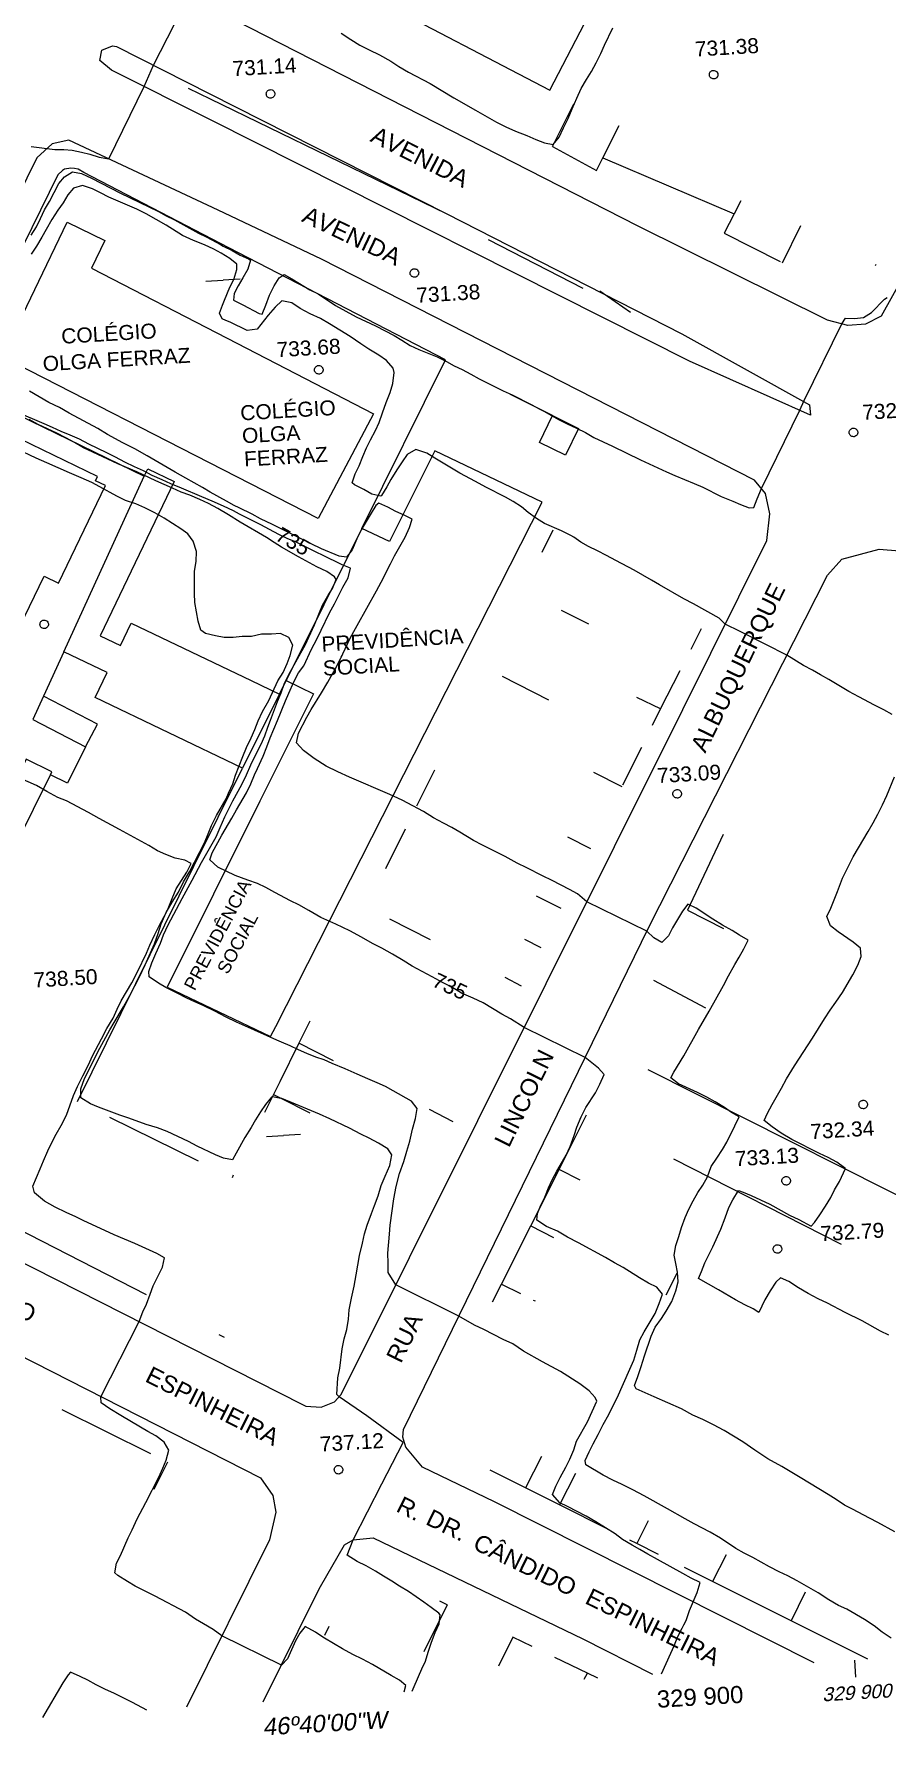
# Model space of a CAD drawing. Header units: metres. Extents: x 329311 to 330425, y 7396637 to 7397287.
# Drawn here: x 329847.8 to 329947.3, y 7396670.1 to 7396868.5 of the extents above; entities that cross this region are included whole.
import ezdxf
from ezdxf.enums import TextEntityAlignment as Align

# ---------------------------------------------------------------- set-up
doc = ezdxf.new("R2010")
doc.units = ezdxf.units.M
doc.layers.get('0').update_dxf_attribs({"lineweight": 18})
for name, color, linetype, lineweight in [('100_SIST_VIARIO_MEIO_FIO', 8, 'Continuous', 18), ('108_SEP_FIS_CANT_CENT_ILHA', 9, 'Continuous', 18), ('144_P_DUPLA_ASF_TOP', 7, 'Continuous', 18), ('160_P_SIMP_ASF_TOP', 7, 'Continuous', 18), ('206_MURO_E_MURO_ARRIMO', 9, 'Continuous', 18), ('216_EDIF_NOTAVEL', 9, 'Continuous', 18), ('218_EDIF_NOTAVEL_TOP', 7, 'Continuous', 18), ('600_CURVA_MESTRA', 9, 'Continuous', 18), ('602_CURVA_MESTRA_TOP', 9, 'Continuous', 18), ('604_CURVA_INTERM', 9, 'Continuous', 18), ('606_PTO_COTADO', 9, 'Continuous', 18), ('608_PTO_COTADO_INTERVIA', 9, 'Continuous', 18), ('624_SEGM_CURVA_MESTRA', 14, 'Continuous', 18), ('626_SEGM_CURVA_INTERM', 7, 'Continuous', 18), ('902_MALHA_TEXTO_COORD_UTM', 7, 'Continuous', 13), ('904_COORD_GEOGRAF', 7, 'Continuous', 13)]:
    doc.layers.add(name, color=color, linetype=linetype, lineweight=lineweight)
doc.layers.add('910_COORD_UTM_COR_ALEGRE', color=7, linetype='Continuous')
doc.styles.get("Standard").update_dxf_attribs({"font": 'arial.ttf'})
doc.styles.add('Style-Arial', font='arial.ttf', dxfattribs={"height": 2})

# ---------------------------------------------------------------- blocks, each defined once
blk = doc.blocks.new('SP09')
at = {"color": 0, "linetype": 'Continuous'}
blk.add_lwpolyline([(-0.03, -0.51), (-0.14, -0.49), (-0.24, -0.46), (-0.31, -0.42), (-0.35, -0.39), (-0.42, -0.31), (-0.47, -0.24), (-0.51, -0.15), (-0.52, -0.09), (-0.52, 0.03), (-0.51, 0.11), (-0.48, 0.2), (-0.44, 0.27), (-0.4, 0.33), (-0.32, 0.39), (-0.23, 0.44), (-0.15, 0.48), (-0.1, 0.48), (-0.03, 0.48), (0.08, 0.48), (0.19, 0.44), (0.27, 0.4), (0.35, 0.32), (0.41, 0.23), (0.46, 0.11), (0.48, 0.03), (0.48, -0.03), (0.47, -0.08), (0.44, -0.21), (0.38, -0.3), (0.31, -0.38), (0.23, -0.44), (0.1, -0.49), (0.02, -0.51)], close=True, dxfattribs=at)
blk = doc.blocks.new('SP10')
at = {"color": 0, "linetype": 'Continuous'}
blk.add_lwpolyline([(-0.03, -0.51), (-0.14, -0.49), (-0.24, -0.46), (-0.31, -0.42), (-0.35, -0.39), (-0.42, -0.31), (-0.47, -0.24), (-0.51, -0.15), (-0.52, -0.09), (-0.52, 0.03), (-0.51, 0.11), (-0.48, 0.2), (-0.44, 0.27), (-0.4, 0.33), (-0.32, 0.39), (-0.23, 0.44), (-0.15, 0.48), (-0.1, 0.48), (-0.03, 0.48), (0.08, 0.48), (0.19, 0.44), (0.27, 0.4), (0.35, 0.32), (0.41, 0.23), (0.46, 0.11), (0.48, 0.03), (0.48, -0.03), (0.47, -0.08), (0.44, -0.21), (0.38, -0.3), (0.31, -0.38), (0.23, -0.44), (0.1, -0.49), (0.02, -0.51)], close=True, dxfattribs=at)

msp = doc.modelspace()

# ---------------------------------------------------------------- linework, layer by layer
at = {"layer": '100_SIST_VIARIO_MEIO_FIO'}
for points in [[(329851.422, 7397100.456), (329899.431, 7397086.897), (329946.785, 7397074.185), (329967.207, 7397068.919), (329989.227, 7397059.373), (329998.343, 7397055.101), (330002.227, 7397052.299), (330005.18, 7397048.686), (330007.99, 7397043.331), (330009.285, 7397037.433), (330014.274, 7397000.297), (330014.356, 7396991.884), (330013.683, 7396982.451), (330011.357, 7396968.827), (330008.322, 7396957.968), (329983.788, 7396907.987), (329953.206, 7396847.45), (329946.625, 7396835.575), (329944.786, 7396834.641), (329942.716, 7396834.493), (329940.368, 7396835.112), (329918.194, 7396846.11), (329867.574, 7396871.964)], [(329869.273, 7396847.93), (329851.875, 7396856.124), (329849.942, 7396855.687), (329848.151, 7396854.061), (329812.047, 7396780.752), (329798.282, 7396752.385), (329798.931, 7396749.728), (329800.536, 7396748.495), (329879.119, 7396708.644)], [(329923.482, 7396789.715), (329933.268, 7396809.403), (329933.611, 7396812.532), (329933.128, 7396814.899), (329931.84, 7396816.457), (329881.332, 7396842.251), (329869.273, 7396847.93)], [(329938.778, 7396678.481), (329901.524, 7396697.274), (329893.113, 7396701.296), (329891.184, 7396703.663), (329890.819, 7396704.795), (329890.913, 7396705.719), (329919.491, 7396764.24), (329940.338, 7396805.361), (329942.037, 7396807.221), (329946.394, 7396808.385), (329948.754, 7396808.198), (329965.91, 7396799.565)], [(329879.119, 7396708.644), (329879.505, 7396708.448), (329881.302, 7396708.297), (329882.858, 7396708.92), (329883.626, 7396709.788), (329923.482, 7396789.715)], [(329786.907, 7396729.95), (329791.606, 7396738.867), (329793.282, 7396739.928), (329795.32, 7396739.987), (329833.582, 7396720.748), (329874.22, 7396700.054), (329875.677, 7396698.007), (329876.024, 7396696.068), (329875.29, 7396692.829), (329865.572, 7396673.307)], [(329880.694, 7396686.357), (329881.204, 7396687.388), (329884.016, 7396692.241), (329885.027, 7396692.822), (329887.343, 7396693.078), (329911.8, 7396681.286), (329919.949, 7396677.151)], [(329874.551, 7396673.942), (329880.694, 7396686.357)]]:
    msp.add_lwpolyline(points, dxfattribs=at)
at = {"layer": '108_SEP_FIS_CANT_CENT_ILHA'}
for points in [[(329868.533, 7396858.403), (329856.857, 7396864.284), (329855.49, 7396865.427), (329855.725, 7396866.603), (329856.968, 7396867.133), (329857.421, 7396867.025), (329868.313, 7396861.514)], [(329865.784, 7396862.18), (329868.354, 7396860.932)], [(329868.313, 7396861.514), (329895.874, 7396847.566)], [(329868.354, 7396860.932), (329895.874, 7396847.566)], [(329895.874, 7396847.566), (329923.379, 7396833.527), (329938.269, 7396825.232), (329938.375, 7396824.05), (329924.237, 7396830.347), (329868.533, 7396858.403)], [(329911.865, 7396838.817), (329900.821, 7396844.471)], [(329917.363, 7396836.012), (329913.789, 7396838.5)]]:
    msp.add_lwpolyline(points, dxfattribs=at)
at = {"layer": '206_MURO_E_MURO_ARRIMO'}
for p, q in [((329908.268, 7396855.357), (329913.41, 7396852.587)), ((329851.14, 7396852.573), (329850.595, 7396852.058)), ((329851.356, 7396852.712), (329851.14, 7396852.573)), ((329852.089, 7396852.847), (329851.356, 7396852.712)), ((329852.545, 7396852.793), (329852.089, 7396852.847)), ((329852.957, 7396852.721), (329852.545, 7396852.793)), ((329853.598, 7396852.345), (329852.957, 7396852.721)), ((329869.547, 7396844.057), (329853.598, 7396852.345)), ((329913.41, 7396852.587), (329914.153, 7396854.065)), ((329914.153, 7396854.065), (329929.455, 7396847.508)), ((329850.595, 7396852.058), (329838.574, 7396827.665)), ((329929.455, 7396847.508), (329928.299, 7396845.254)), ((329928.299, 7396845.254), (329934.842, 7396841.951)), ((329871.667, 7396842.955), (329869.547, 7396844.057)), ((329895.791, 7396830.486), (329871.667, 7396842.955)), ((329945.963, 7396841.484), (329946.044, 7396841.643)), ((329908.269, 7396823.996), (329903.382, 7396826.448)), ((329924.44, 7396796.742), (329925.667, 7396799.153)), ((329920.892, 7396789.769), (329923.172, 7396794.25)), ((329919.946, 7396787.861), (329920.892, 7396789.769)), ((329916.492, 7396780.894), (329918.687, 7396785.322)), ((329928.187, 7396775.099), (329924.031, 7396766.291)), ((329909.058, 7396736.049), (329912.258, 7396742.397)), ((329905.732, 7396729.451), (329909.058, 7396736.049)), ((329845.648, 7396729.276), (329860.878, 7396721.453)), ((329902.32, 7396722.68), (329905.732, 7396729.451)), ((329901.263, 7396720.584), (329902.32, 7396722.68)), ((329869.363, 7396716.799), (329869.969, 7396716.486)), ((329851.044, 7396708.059), (329861.377, 7396702.906)), ((329905.129, 7396698.887), (329900.997, 7396700.954)), ((329909.087, 7396696.908), (329905.129, 7396698.887)), ((329914.905, 7396693.998), (329909.087, 7396696.908)), ((329918.094, 7396692.403), (329917.294, 7396692.803)), ((329920.651, 7396691.125), (329918.094, 7396692.403)), ((329926.948, 7396687.976), (329923.671, 7396689.615)), ((329936.111, 7396683.394), (329926.948, 7396687.976)), ((329895.99, 7396685.267), (329895.151, 7396685.683)), ((329882.173, 7396682.709), (329881.685, 7396681.687)), ((329945.047, 7396678.924), (329936.111, 7396683.394)), ((329905.906, 7396680.385), (329903.636, 7396681.478)), ((329912.342, 7396677.288), (329908.555, 7396679.11)), ((329913.565, 7396676.7), (329912.342, 7396677.288))]:
    msp.add_line(p, q, dxfattribs=at)
for points in [[(329908.268, 7396855.357), (329910.775, 7396860.344)], [(329914.153, 7396854.065), (329916.041, 7396857.821)], [(329930.241, 7396849.041), (329929.455, 7396847.508)], [(329935.101, 7396841.811), (329937.252, 7396846.151)], [(329886.024, 7396810.83), (329895.791, 7396830.486)], [(329838.574, 7396827.665), (329860.662, 7396816.917)], [(329907.075, 7396808.059), (329908.359, 7396810.675)], [(329909.289, 7396801.305), (329912.467, 7396799.69)], [(329851.292, 7396796.433), (329848.928, 7396791.266)], [(329876.421, 7396791.505), (329877.203, 7396793.078)], [(329902.395, 7396793.603), (329907.824, 7396790.843)], [(329920.892, 7396789.769), (329918.118, 7396791.102)], [(329853.806, 7396785.34), (329851.713, 7396781.105), (329849.717, 7396782.089)], [(329852.895, 7396743.963), (329866.443, 7396771.424), (329872.126, 7396782.861)], [(329892.45, 7396778.447), (329894.552, 7396782.676)], [(329916.39, 7396780.691), (329913.114, 7396782.356)], [(329891.109, 7396775.746), (329888.813, 7396771.127)], [(329912.735, 7396773.434), (329910.072, 7396774.788)], [(329906.385, 7396767.982), (329909.254, 7396766.524)], [(329894.037, 7396762.847), (329889.319, 7396765.245)], [(329924.031, 7396766.291), (329928.21, 7396764.163)], [(329905.015, 7396762.893), (329906.934, 7396761.917)], [(329904.679, 7396757.439), (329902.744, 7396758.423)], [(329920.042, 7396758.117), (329926.113, 7396754.89)], [(329879.972, 7396753.336), (329878.695, 7396750.765)], [(329878.695, 7396750.765), (329876.459, 7396746.266)], [(329882.75, 7396748.704), (329878.695, 7396750.765)], [(329958.516, 7396727.98), (329919.446, 7396747.667)], [(329876.459, 7396746.266), (329875.732, 7396744.802)], [(329875.732, 7396744.802), (329874.675, 7396742.674)], [(329875.732, 7396744.802), (329876.594, 7396744.363)], [(329876.594, 7396744.363), (329879.99, 7396742.637)], [(329866.998, 7396737.005), (329856.649, 7396742.111)], [(329896.706, 7396741.611), (329893.928, 7396743.023)], [(329941.966, 7396727.299), (329922.426, 7396737.229)], [(329871.051, 7396735.383), (329870.901, 7396735.08)], [(329911.495, 7396734.811), (329909.058, 7396736.049)], [(329905.732, 7396729.451), (329908.412, 7396728.089)], [(329921.543, 7396721.415), (329922.836, 7396723.959)], [(329902.32, 7396722.68), (329904.53, 7396721.557)], [(329906.278, 7396720.668), (329906.079, 7396720.769)], [(329861.818, 7396698.756), (329863.395, 7396701.919)], [(329906.998, 7396702.563), (329905.129, 7396698.887)], [(329910.943, 7396700.559), (329909.087, 7396696.908)], [(329919.433, 7396695.038), (329918.094, 7396692.403)], [(329928.532, 7396691.093), (329926.948, 7396687.976)], [(329937.74, 7396686.724), (329936.111, 7396683.394)], [(329895.99, 7396685.267), (329893.267, 7396679.759)], [(329903.636, 7396681.478), (329901.973, 7396678.115)], [(329911.976, 7396676.587), (329912.342, 7396677.288)]]:
    msp.add_lwpolyline(points, dxfattribs=at)
at = {"layer": '216_EDIF_NOTAVEL'}
for points in [[(329904.792, 7396908.708), (329886.927, 7396872.949), (329907.953, 7396861.948), (329912.014, 7396869.709), (329912.163, 7396869.631), (329914.252, 7396873.623), (329915.22, 7396873.116), (329921.66, 7396885.426), (329920.203, 7396886.188), (329922.272, 7396890.144), (329922.079, 7396890.245), (329926.028, 7396897.991), (329917.204, 7396902.444)], [(329830.054, 7396797.7), (329834.643, 7396795.312), (329834.739, 7396795.51), (329836.163, 7396794.821), (329837.596, 7396797.781), (329843.917, 7396794.721), (329849.008, 7396805.237), (329850.649, 7396804.442), (329856.154, 7396815.814), (329854.961, 7396816.392), (329855.195, 7396816.875), (329842.348, 7396823.095)], [(329908.269, 7396823.996), (329911.292, 7396822.48), (329909.804, 7396819.375), (329906.755, 7396820.836)], [(329848.928, 7396791.266), (329847.677, 7396788.529), (329853.806, 7396785.34), (329855.193, 7396788.006)], [(329845.757, 7396774.062), (329849.717, 7396782.089), (329849.881, 7396782.421), (329846.891, 7396783.897), (329842.801, 7396775.607)]]:
    msp.add_lwpolyline(points, close=True, dxfattribs=at)
for points in [[(329871.471, 7396816.834), (329844.132, 7396830.826), (329851.656, 7396846.533)], [(329851.656, 7396846.533), (329856.047, 7396844.429), (329854.497, 7396841.193), (329870.327, 7396833.013)], [(329870.327, 7396833.013), (329887.397, 7396824.191), (329880.951, 7396811.982), (329871.471, 7396816.834)], [(329876.002, 7396752.737), (329907.065, 7396813.871), (329894.545, 7396819.869), (329889.259, 7396809.281), (329886.024, 7396810.83)], [(329873.655, 7396785.938), (329872.126, 7396782.861), (329854.937, 7396791.095), (329856.337, 7396794.016), (329851.292, 7396796.433), (329860.662, 7396816.917), (329861.078, 7396817.787), (329864.169, 7396816.306), (329855.533, 7396798.278), (329857.894, 7396797.147), (329859.153, 7396799.777), (329873.151, 7396793.072)], [(329886.024, 7396810.83), (329877.203, 7396793.078), (329880.405, 7396791.544), (329874.145, 7396779.005)], [(329873.151, 7396793.072), (329876.421, 7396791.505)], [(329876.421, 7396791.505), (329873.655, 7396785.938)], [(329874.145, 7396779.005), (329863.321, 7396757.321), (329875.392, 7396751.538), (329876.002, 7396752.737)]]:
    msp.add_lwpolyline(points, dxfattribs=at)
at = {"layer": '600_CURVA_MESTRA', "elevation": 735}
for points in [[(329871.778, 7396812.495), (329871.079, 7396812.86), (329869.915, 7396813.431), (329868.586, 7396814.02), (329867.383, 7396814.507), (329865.004, 7396815.531), (329863.782, 7396816.031), (329862.76, 7396816.474), (329861.584, 7396817.01), (329860.586, 7396817.537), (329859.52, 7396818.007), (329858.413, 7396818.551), (329857.304, 7396819.138), (329856.281, 7396819.631), (329854.216, 7396820.659), (329853.093, 7396821.225), (329852.031, 7396821.709), (329850.986, 7396822.133), (329849.962, 7396822.58), (329848.981, 7396823.039), (329845.813, 7396824.399)], [(329873.875, 7396782.827), (329874.522, 7396784.252), (329874.977, 7396785.338), (329875.339, 7396786.383), (329876.223, 7396788.403), (329877.122, 7396790.697), (329877.508, 7396791.621), (329878.092, 7396792.912), (329878.658, 7396793.978), (329879.273, 7396794.811), (329880.188, 7396796.73), (329880.787, 7396797.903), (329881.281, 7396798.973), (329882.271, 7396800.995), (329882.843, 7396802.04), (329883.833, 7396803.981), (329884.448, 7396805.077), (329884.714, 7396806.17), (329883.742, 7396806.572), (329881.438, 7396807.685), (329880.788, 7396808.019)], [(329947.764, 7396681.378), (329946.722, 7396682.086), (329945.807, 7396682.806), (329944.66, 7396683.531), (329942.587, 7396684.732), (329941.648, 7396685.176), (329940.503, 7396685.834), (329939.254, 7396686.644), (329936.8, 7396688.063), (329935.716, 7396688.643), (329934.695, 7396689.111), (329933.592, 7396689.696), (329931.625, 7396690.78), (329930.613, 7396691.298), (329929.654, 7396691.811), (329927.852, 7396693.049), (329926.673, 7396693.713), (329924.809, 7396694.699), (329923.752, 7396695.274), (329921.704, 7396696.439), (329918.965, 7396697.954), (329917.645, 7396698.67), (329916.412, 7396699.281), (329915.296, 7396699.801), (329914.194, 7396700.377), (329912.183, 7396701.586), (329912.088, 7396702.104), (329912.542, 7396703.091), (329913.02, 7396704.035), (329913.616, 7396705.13), (329914.177, 7396706.284), (329914.84, 7396707.454), (329915.339, 7396708.504), (329915.809, 7396709.392), (329917.299, 7396712.739), (329917.76, 7396713.809), (329918.098, 7396714.977), (329918.477, 7396716.187), (329918.976, 7396717.091), (329919.685, 7396718.257), (329920.246, 7396719.257), (329920.737, 7396720.4), (329921.114, 7396721.488), (329920.449, 7396722.326), (329919.492, 7396722.794), (329918.424, 7396723.407), (329916.514, 7396724.617), (329915.512, 7396725.161), (329914.44, 7396725.775), (329911.293, 7396727.495), (329910.012, 7396728.148), (329908.863, 7396728.86), (329907.593, 7396729.401), (329906.434, 7396730.145), (329906.539, 7396730.905), (329906.899, 7396731.876), (329907.377, 7396732.803), (329907.802, 7396733.893), (329908.223, 7396734.825), (329908.776, 7396735.843), (329909.853, 7396737.696), (329910.348, 7396738.721), (329910.82, 7396739.994), (329911.134, 7396740.992), (329911.629, 7396742.191), (329912.182, 7396743.29), (329913.276, 7396745.001), (329913.81, 7396746.003), (329914.318, 7396747.135), (329913.661, 7396747.853), (329912.1, 7396749.106), (329904.983, 7396752.618), (329903.382, 7396753.62), (329902.366, 7396754.177), (329901.289, 7396754.805), (329900.208, 7396755.482), (329899.018, 7396756.009)]]:
    msp.add_lwpolyline(points, dxfattribs=at)
at = {"layer": '600_CURVA_MESTRA', "elevation": 735, "flags": 128}
for points in [[(329875.283, 7396810.69), (329874.271, 7396811.224), (329871.778, 7396812.495)], [(329874.858, 7396768.924), (329873.889, 7396769.393), (329872.754, 7396769.791), (329871.265, 7396770.353), (329869.23, 7396771.308), (329868.307, 7396772.17), (329868.586, 7396772.977), (329869.719, 7396775.022), (329870.881, 7396777.026), (329871.418, 7396777.984), (329872.603, 7396779.968), (329873.092, 7396781.019), (329873.525, 7396782.073), (329873.875, 7396782.827)], [(329893.644, 7396758.843), (329891.9, 7396759.759), (329890.861, 7396760.417), (329889.605, 7396761.175), (329888.366, 7396761.86), (329887.272, 7396762.42), (329885.987, 7396763.139), (329884.623, 7396763.867), (329883.002, 7396764.647), (329881.274, 7396765.437), (329879.862, 7396766.259), (329878.682, 7396766.916), (329877.739, 7396767.376), (329875.893, 7396768.355), (329874.858, 7396768.924)]]:
    msp.add_lwpolyline(points, dxfattribs=at)
at = {"layer": '604_CURVA_INTERM', "flags": 128}
for points, elevation in [([(329847.482, 7396855.359), (329850.241, 7396855.036), (329851.266, 7396855.029), (329852.27, 7396854.949), (329853.363, 7396854.73), (329854.334, 7396854.473), (329855.408, 7396854.141), (329856.533, 7396853.93), (329860.647, 7396862.375), (329861.729, 7396864.846), (329865.806, 7396872.866)], 731), ([(329883.637, 7396868.594), (329884.757, 7396867.846), (329885.8, 7396867.209), (329886.88, 7396866.636), (329888.106, 7396866.056), (329889.438, 7396865.335), (329890.369, 7396864.702), (329891.468, 7396864.038), (329894.012, 7396862.728), (329896.772, 7396861.052), (329899.298, 7396859.631), (329901.749, 7396858.223), (329902.837, 7396857.67), (329903.966, 7396857.164), (329905.302, 7396856.65), (329906.319, 7396856.184), (329907.35, 7396855.791), (329908.352, 7396855.611), (329909.051, 7396856.451), (329909.542, 7396857.547), (329910.088, 7396858.657), (329910.58, 7396859.767), (329911.102, 7396861.031), (329911.637, 7396862.13), (329912.225, 7396863.204), (329912.819, 7396864.118), (329913.383, 7396865.128), (329913.911, 7396866.221), (329914.332, 7396867.204), (329915.313, 7396869.233)], 731), ([(329847.486, 7396845.03), (329848.096, 7396846.005), (329848.568, 7396846.978), (329849.029, 7396847.981), (329849.606, 7396848.976), (329850.717, 7396851.041), (329851.353, 7396851.824), (329852.312, 7396852.413), (329853.328, 7396852.208), (329854.505, 7396851.69), (329855.62, 7396851.095), (329857.882, 7396849.94), (329861.179, 7396848.341), (329862.314, 7396847.788), (329863.228, 7396847.294), (329864.178, 7396846.807), (329867.005, 7396845.267), (329867.946, 7396844.809), (329869.555, 7396843.932)], 732), ([(329869.627, 7396842.915), (329868.763, 7396843.41), (329867.706, 7396843.891), (329866.404, 7396844.402), (329865.132, 7396844.997), (329863.206, 7396846.193), (329860.876, 7396847.502), (329859.795, 7396848.055), (329858.713, 7396848.541), (329856.531, 7396849.477), (329855.569, 7396849.954), (329854.629, 7396850.456), (329853.46, 7396850.835), (329852.404, 7396850.518), (329851.741, 7396849.738), (329851.202, 7396848.794), (329850.592, 7396847.959), (329849.888, 7396846.875), (329849.214, 7396845.71), (329848.73, 7396844.781), (329848.112, 7396843.756), (329847.456, 7396842.827)], 733), ([(329870.013, 7396837.453), (329870.659, 7396838.96), (329871.095, 7396839.879), (329871.458, 7396841.027), (329871.462, 7396841.652), (329870.658, 7396842.31), (329869.627, 7396842.915)], 733), ([(329870.181, 7396835.076), (329869.74, 7396835.256), (329869.428, 7396835.919), (329869.775, 7396836.861), (329870.013, 7396837.453)], 733), ([(329930.148, 7396798.798), (329928.426, 7396799.662), (329927.7, 7396800.351), (329924.716, 7396802.009), (329923.59, 7396802.604), (329920.768, 7396804.259), (329919.804, 7396804.795), (329917.79, 7396805.956), (329915.655, 7396807.069), (329914.588, 7396807.655), (329913.532, 7396808.21), (329912.493, 7396808.71), (329911.583, 7396809.237), (329910.757, 7396809.808), (329910.406, 7396810.003), (329909.331, 7396810.53), (329907.34, 7396811.388), (329906.428, 7396811.978), (329905.437, 7396812.68), (329904.643, 7396813.35), (329903.703, 7396813.949), (329902.779, 7396814.482), (329900.519, 7396815.636), (329899.292, 7396816.309), (329897.473, 7396817.25), (329894.553, 7396819.034), (329893.618, 7396819.585), (329892.355, 7396820.026), (329891.333, 7396819.451), (329890.753, 7396818.61), (329890.114, 7396817.642), (329889.44, 7396816.545), (329888.962, 7396815.655), (329888.346, 7396814.668), (329888.239, 7396814.567), (329887.206, 7396814.825), (329886.26, 7396815.377), (329885.172, 7396815.909), (329884.918, 7396816.158), (329885.271, 7396817.182), (329885.711, 7396818.115), (329886.156, 7396819.227), (329886.598, 7396820.238), (329887.034, 7396821.159), (329887.622, 7396822.26), (329888.067, 7396823.186), (329888.436, 7396824.324), (329888.875, 7396825.518), (329889.333, 7396826.696), (329889.661, 7396827.731), (329889.818, 7396829.021), (329889.688, 7396829.503), (329888.908, 7396830.418), (329888.03, 7396831.046), (329886.868, 7396831.753), (329885.93, 7396832.36), (329884.662, 7396833.215), (329882.255, 7396834.685), (329881.225, 7396835.302), (329880.026, 7396835.873), (329878.865, 7396836.497), (329877.886, 7396837.131), (329876.706, 7396837.372), (329875.933, 7396836.652), (329875.119, 7396835.704), (329873.825, 7396834.059), (329872.67, 7396833.913), (329870.683, 7396834.872), (329870.181, 7396835.076)], 733), ([(329871.726, 7396813.229), (329871.158, 7396813.502), (329870.266, 7396814.009), (329868.333, 7396815.059), (329867.476, 7396815.585), (329865.517, 7396816.666), (329864.281, 7396817.369), (329861.005, 7396819.3), (329859.562, 7396820.103), (329858.181, 7396820.797), (329856.379, 7396821.798), (329855.241, 7396822.491), (329851.911, 7396824.28), (329850.766, 7396824.932), (329849.538, 7396825.531), (329847.29, 7396826.845)], 734), ([(329871.844, 7396811.561), (329870.482, 7396812.405), (329869.242, 7396813.14), (329868.153, 7396813.718), (329867.162, 7396814.192), (329865.971, 7396814.701), (329864.98, 7396815.071), (329863.975, 7396815.507), (329862.019, 7396816.391), (329859.81, 7396817.424), (329857.581, 7396818.344), (329854.673, 7396819.714), (329853.585, 7396820.242), (329852.541, 7396820.86), (329851.53, 7396821.39), (329850.451, 7396821.921), (329848.301, 7396822.938), (329847.228, 7396823.54)], 736), ([(329872.787, 7396798.223), (329872.1, 7396798.207), (329871.051, 7396798.089), (329869.987, 7396798.087), (329868.959, 7396798.298), (329867.792, 7396798.568), (329867.247, 7396798.961), (329866.958, 7396799.994), (329866.744, 7396801.09), (329866.56, 7396802.172), (329866.514, 7396803.246), (329866.505, 7396805.839), (329866.715, 7396806.975), (329866.758, 7396808.142), (329866.36, 7396809.33), (329865.747, 7396810.179), (329864.929, 7396810.787), (329863.003, 7396812.002), (329861.913, 7396812.644), (329860.744, 7396813.219), (329859.689, 7396813.682), (329858.486, 7396814.099), (329857.451, 7396814.579), (329855.497, 7396815.692), (329854.536, 7396816.196), (329853.312, 7396816.735), (329851.931, 7396817.297), (329849.302, 7396818.463), (329848.074, 7396819.008), (329845.782, 7396820.124)], 737), ([(329875.625, 7396811.273), (329874.234, 7396811.949), (329873.263, 7396812.493), (329871.726, 7396813.229)], 734), ([(329873.75, 7396784.588), (329874.298, 7396785.658), (329874.73, 7396786.636), (329875.06, 7396787.645), (329875.398, 7396788.438), (329876.192, 7396790.634), (329876.618, 7396791.648), (329876.983, 7396792.653), (329877.512, 7396793.774), (329878.727, 7396795.977), (329879.425, 7396797.185), (329880.502, 7396799.558), (329881.452, 7396801.886), (329882.062, 7396802.941), (329882.6, 7396803.808), (329883.028, 7396804.874), (329882.839, 7396805.185), (329881.954, 7396805.806), (329880.806, 7396806.35), (329878.669, 7396807.505), (329876.686, 7396808.647), (329875.826, 7396809.162), (329874.909, 7396809.747), (329871.844, 7396811.561)], 736), ([(329873.553, 7396787.381), (329873.955, 7396788.372), (329874.457, 7396789.447), (329875.209, 7396790.732), (329876.243, 7396793.041), (329876.856, 7396794.026), (329877.336, 7396795.05), (329877.686, 7396796.013), (329878.011, 7396797.209), (329877.53, 7396798.116), (329876.563, 7396798.584), (329875.502, 7396798.494), (329874.357, 7396798.472), (329873.185, 7396798.232), (329872.787, 7396798.223)], 737), ([(329876.596, 7396744.335), (329875.618, 7396744.516), (329875.512, 7396744.467), (329874.812, 7396743.63), (329874.223, 7396742.761), (329873.644, 7396741.814), (329873.123, 7396740.922), (329872.386, 7396739.779), (329871.391, 7396737.926), (329870.944, 7396737.148), (329869.9, 7396737.359), (329868.959, 7396737.745), (329866.817, 7396738.761), (329865.812, 7396739.286), (329864.565, 7396739.901), (329863.347, 7396740.456), (329862.212, 7396740.889), (329860.896, 7396741.296), (329858.866, 7396742.036), (329857.814, 7396742.385), (329855.326, 7396743.291), (329854.378, 7396743.685), (329853.283, 7396744.403), (329853.276, 7396745.439), (329853.687, 7396746.664), (329854.277, 7396747.793), (329855.237, 7396749.753), (329856.655, 7396752.314), (329857.145, 7396753.192), (329858.246, 7396755.024), (329858.983, 7396756.33), (329860.109, 7396758.525), (329860.777, 7396759.914), (329861.84, 7396762.361), (329862.302, 7396763.565), (329862.65, 7396764.71), (329863.233, 7396766.02), (329863.934, 7396767.217), (329864.648, 7396768.375), (329865.253, 7396769.602), (329865.926, 7396770.759), (329866.539, 7396771.875), (329867.698, 7396774.141), (329868.137, 7396775.202), (329868.498, 7396776.166), (329869.091, 7396777.352), (329870.213, 7396779.274), (329870.48, 7396779.947), (329870.979, 7396781.029), (329871.297, 7396782.05), (329872.18, 7396784.232), (329872.589, 7396785.283), (329873.137, 7396786.4), (329873.553, 7396787.381)], 737), ([(329876.115, 7396751.142), (329873.536, 7396752.277), (329871.428, 7396753.237), (329870.209, 7396753.815), (329868.895, 7396754.51), (329867.599, 7396755.121), (329866.548, 7396755.586), (329865.646, 7396756.024), (329864.501, 7396756.625), (329863.195, 7396757.285), (329862.324, 7396757.776), (329861.248, 7396758.507), (329861.192, 7396759.148), (329861.535, 7396760.156), (329862.01, 7396761.252), (329862.547, 7396762.428), (329862.904, 7396763.411), (329863.468, 7396764.573), (329865.089, 7396767.67), (329866.253, 7396769.779), (329867.353, 7396771.848), (329869.037, 7396774.848), (329869.521, 7396775.928), (329870.053, 7396777.17), (329870.998, 7396779.059), (329872.055, 7396780.962), (329872.588, 7396782.092), (329873.11, 7396783.25), (329873.75, 7396784.588)], 736), ([(329923.593, 7396682.935), (329923.856, 7396683.434), (329924.27, 7396684.596), (329925.141, 7396686.711), (329925.486, 7396687.842), (329924.451, 7396688.384), (329923.478, 7396688.892), (329920.537, 7396690.529), (329919.415, 7396691.159), (329918.48, 7396691.711), (329917.577, 7396692.221), (329916.452, 7396692.891), (329915.573, 7396693.537), (329913.33, 7396694.931), (329912.219, 7396695.602), (329910.027, 7396696.722), (329909.117, 7396697.168), (329908.281, 7396698.112), (329908.67, 7396699.094), (329909.18, 7396700.096), (329909.841, 7396701.331), (329910.29, 7396702.248), (329910.765, 7396703.352), (329911.078, 7396704.362), (329912.372, 7396706.607), (329913.455, 7396709.019), (329913.267, 7396709.456), (329912.549, 7396710.22), (329911.479, 7396711.033), (329909.207, 7396712.493), (329907.108, 7396713.606), (329904.914, 7396714.847), (329903.646, 7396715.687), (329902.513, 7396716.213), (329901.386, 7396716.773), (329900.274, 7396717.36), (329899.171, 7396717.894), (329897.369, 7396718.939), (329890.002, 7396722.574), (329889.097, 7396724.005), (329889.1, 7396725.129), (329889.069, 7396726.28), (329889.253, 7396728.504), (329889.35, 7396729.533), (329889.784, 7396732.598), (329890.054, 7396734.061), (329890.435, 7396735.563), (329890.92, 7396736.976), (329891.293, 7396738.165), (329891.625, 7396739.353), (329891.962, 7396740.737), (329892.316, 7396741.971), (329892.483, 7396743.14), (329891.851, 7396744.005), (329889.692, 7396745.205), (329888.808, 7396745.725), (329887.819, 7396746.133), (329886.742, 7396746.617), (329885.477, 7396747.155), (329884.08, 7396747.773), (329882.59, 7396748.402), (329881.647, 7396748.82), (329880.668, 7396749.139), (329879.623, 7396749.569), (329878.672, 7396749.995), (329877.687, 7396750.476), (329876.656, 7396750.897), (329876.115, 7396751.142)], 736), ([(329891.925, 7396675.17), (329892.134, 7396675.716), (329893.05, 7396677.771), (329893.48, 7396678.682), (329893.791, 7396679.743), (329894.179, 7396680.918), (329894.588, 7396682.036), (329895.049, 7396683.058), (329895.188, 7396684.086), (329895.029, 7396684.283), (329894.129, 7396684.927), (329893.289, 7396685.563), (329891.483, 7396686.812), (329890.444, 7396687.436), (329889.527, 7396688.016), (329888.564, 7396688.589), (329887.631, 7396689.188), (329886.53, 7396689.788), (329885.502, 7396690.304), (329884.323, 7396691.033), (329885.036, 7396692.827), (329888.357, 7396699.361), (329890.847, 7396704.2), (329886.624, 7396707.287), (329883.393, 7396709.524), (329883.135, 7396709.787), (329883.255, 7396711.751), (329883.461, 7396712.873), (329883.757, 7396715.104), (329883.98, 7396716.304), (329884.271, 7396717.358), (329884.468, 7396718.575), (329884.553, 7396719.675), (329884.818, 7396721.019), (329885.146, 7396722.428), (329885.392, 7396723.74), (329885.774, 7396726.023), (329886.105, 7396727.43), (329886.347, 7396728.553), (329886.66, 7396729.541), (329887.153, 7396730.896), (329887.532, 7396731.84), (329887.933, 7396732.966), (329888.291, 7396734.19), (329888.758, 7396735.271), (329889.318, 7396736.493), (329889.555, 7396737.76), (329889.064, 7396738.46), (329887.969, 7396739.096), (329886.894, 7396739.675), (329885.92, 7396740.167), (329884.594, 7396740.868), (329882.327, 7396741.963), (329881.12, 7396742.509), (329877.835, 7396743.871), (329876.708, 7396744.314), (329876.596, 7396744.335)], 737), ([(329890.978, 7396675.103), (329891.156, 7396675.861), (329890.426, 7396676.484), (329889.451, 7396676.995), (329887.282, 7396678.276), (329886.108, 7396678.919), (329884.99, 7396679.462), (329883.775, 7396680.111), (329881.681, 7396681.375), (329881.016, 7396681.802)], 738), ([(329860.957, 7396672.981), (329859.289, 7396673.862), (329857.18, 7396674.92), (329856.068, 7396675.433), (329855.042, 7396675.938), (329854.081, 7396676.451), (329853.185, 7396676.897), (329852.051, 7396677.39), (329851.792, 7396677.095), (329851.178, 7396676.142), (329848.797, 7396672.121)], 739)]:
    msp.add_lwpolyline(points, dxfattribs=dict(at, elevation=elevation))
at = {"layer": '604_CURVA_INTERM'}
for points, elevation in [([(329869.555, 7396843.932), (329869.884, 7396843.747), (329870.923, 7396843.234), (329871.862, 7396842.704), (329872.805, 7396842.273), (329873.037, 7396842.103), (329872.759, 7396841.051), (329872.143, 7396840.043), (329871.611, 7396839.109), (329871.132, 7396838.216), (329871.072, 7396837.433), (329872.177, 7396836.921), (329874.07, 7396835.885), (329874.397, 7396835.83), (329874.853, 7396836.879), (329875.269, 7396838.023), (329875.809, 7396839.136), (329876.389, 7396840.044), (329876.987, 7396840.428), (329877.89, 7396839.935), (329879.993, 7396838.644), (329880.964, 7396838.201), (329882.969, 7396836.834), (329885.384, 7396835.517), (329887.621, 7396834.448), (329889.801, 7396833.328), (329890.687, 7396832.796), (329891.664, 7396832.155), (329892.691, 7396831.691), (329894.828, 7396830.824), (329895.905, 7396830.284), (329896.803, 7396829.795), (329897.729, 7396829.377), (329898.751, 7396828.828), (329899.711, 7396828.258), (329901.522, 7396827.371), (329902.54, 7396826.88), (329903.585, 7396826.407), (329905.773, 7396825.29), (329906.816, 7396824.747), (329907.257, 7396824.488), (329908.175, 7396824.007), (329909.063, 7396823.502), (329909.989, 7396823.038), (329911.093, 7396822.522), (329912.125, 7396821.997), (329913.105, 7396821.442), (329915.288, 7396820.419), (329918.539, 7396818.842), (329921.568, 7396817.428), (329922.544, 7396817.008), (329924.794, 7396816.077), (329925.82, 7396815.623), (329927.943, 7396814.561), (329929.297, 7396814.003), (329930.213, 7396813.602), (329931.2, 7396813.208), (329931.768, 7396813.247), (329932.156, 7396814.273), (329932.649, 7396815.479), (329937.114, 7396824.611), (329937.634, 7396825.739), (329942.029, 7396834.674), (329942.457, 7396835.341), (329943.516, 7396835.309), (329944.535, 7396835.426), (329945.466, 7396836.01), (329946.993, 7396837.554), (329947.319, 7396837.757)], 732), ([(329885.49, 7396799.5), (329887.743, 7396803.536), (329888.298, 7396804.57), (329889.366, 7396806.699), (329889.856, 7396807.637), (329891.091, 7396809.797), (329891.613, 7396810.936), (329891.907, 7396811.917), (329890.97, 7396812.363), (329890.024, 7396812.792), (329889.057, 7396813.298), (329888.019, 7396813.783), (329887.679, 7396813.492), (329887.128, 7396812.618), (329885.971, 7396810.654), (329885.474, 7396809.599), (329884.901, 7396808.315), (329884.244, 7396807.457), (329883.405, 7396807.586), (329881.337, 7396808.439), (329881.086, 7396808.556)], 734), ([(329947.879, 7396789.125), (329946.909, 7396789.654), (329945.84, 7396790.203), (329943.999, 7396791.187), (329942.825, 7396791.803), (329940.506, 7396793.208), (329939.538, 7396793.74), (329938.62, 7396794.289), (329937.561, 7396794.829), (329935.618, 7396796.052), (329933.152, 7396797.29)], 733), ([(329948.195, 7396693.755), (329946.204, 7396694.847), (329945.263, 7396695.371), (329943.269, 7396696.402), (329942.332, 7396696.9), (329941.347, 7396697.552), (329940.423, 7396698.141), (329937.173, 7396700.117), (329935.011, 7396701.383), (329933.41, 7396702.29), (329931.874, 7396703.286), (329930.493, 7396704.267), (329928.283, 7396705.573), (329927.063, 7396706.257), (329925.794, 7396706.885), (329924.654, 7396707.391), (329923.321, 7396708.129), (329920.148, 7396709.538), (329918.052, 7396710.443), (329917.847, 7396710.843), (329918.223, 7396711.872), (329918.628, 7396713.061), (329919.008, 7396714.289), (329919.798, 7396716.603), (329920.268, 7396717.658), (329920.973, 7396718.652), (329921.537, 7396719.518), (329922.199, 7396720.642), (329922.672, 7396721.877), (329922.918, 7396722.952), (329922.872, 7396724.071), (329922.66, 7396725.054), (329922.483, 7396726.058), (329922.68, 7396727.187), (329923.028, 7396728.209), (329923.335, 7396729.29), (329923.753, 7396730.457), (329924.164, 7396731.405), (329924.684, 7396732.388), (329925.238, 7396733.373), (329925.818, 7396734.209), (329926.346, 7396735.196), (329926.774, 7396736.395), (329927.439, 7396737.346), (329928.11, 7396738.366), (329928.62, 7396739.229), (329929.55, 7396741.141), (329930.048, 7396742.175), (329929.147, 7396742.694), (329928.32, 7396743.263), (329927.255, 7396743.928), (329926.263, 7396744.482), (329925.198, 7396745.028), (329922.962, 7396746.051), (329922.087, 7396746.737), (329922.437, 7396747.376), (329923.575, 7396749.287), (329925.314, 7396752.367), (329926.567, 7396754.501), (329928.23, 7396757.5), (329928.797, 7396758.626), (329929.54, 7396759.94), (329930.062, 7396760.808), (329930.585, 7396761.777), (329931.087, 7396762.804), (329930.085, 7396763.389), (329929.222, 7396763.92), (329928.086, 7396764.532), (329926.961, 7396765.24), (329925.035, 7396766.533), (329924.043, 7396766.982), (329923.448, 7396766.168), (329922.288, 7396764.215), (329921.821, 7396763.297), (329921.039, 7396762.522), (329920.101, 7396763.049), (329919.288, 7396763.824), (329912.293, 7396767.276), (329911.178, 7396768.186), (329910.278, 7396768.71), (329908.252, 7396769.745), (329907.128, 7396770.283), (329905.286, 7396771.228), (329904.141, 7396771.79), (329902.763, 7396772.563), (329901.109, 7396773.387), (329900.128, 7396773.855), (329899.061, 7396774.432), (329897.488, 7396775.372), (329896.537, 7396775.915), (329895.55, 7396776.423), (329894.402, 7396777.063), (329893.217, 7396777.782), (329891.98, 7396778.481), (329890.745, 7396779.115), (329889.3, 7396779.788), (329884.609, 7396781.811), (329883.234, 7396782.431), (329881.88, 7396783.102), (329880.483, 7396783.968), (329879.233, 7396784.923), (329878.417, 7396785.815), (329878.659, 7396786.932), (329879.626, 7396788.82), (329880.136, 7396789.695), (329881.351, 7396791.627), (329882.069, 7396792.876)], 734), ([(329881.016, 7396681.802), (329880.629, 7396682.051), (329879.438, 7396682.709), (329878.794, 7396681.962), (329878.322, 7396681.039), (329877.847, 7396680.025), (329877.386, 7396678.966), (329876.657, 7396678.199), (329869.721, 7396681.642), (329868.698, 7396682.381), (329867.576, 7396683.055), (329866.626, 7396683.565), (329865.462, 7396684.415), (329861.941, 7396686.283), (329859.592, 7396687.437), (329858.711, 7396687.962), (329857.595, 7396688.678), (329857.247, 7396688.977), (329857.414, 7396690.108), (329857.884, 7396691.002), (329858.771, 7396693.059), (329859.24, 7396693.989), (329859.831, 7396695.268), (329860.866, 7396697.199), (329862.351, 7396700.137), (329862.847, 7396701.217), (329863.238, 7396702.147), (329863.538, 7396703.31), (329862.986, 7396704.239), (329861.999, 7396704.987), (329861.099, 7396705.477), (329859.189, 7396706.597), (329857.936, 7396707.346), (329856.667, 7396708.135), (329855.633, 7396708.827), (329855.604, 7396709.534), (329860.062, 7396718.308), (329860.5, 7396719.419), (329860.925, 7396720.331), (329861.356, 7396721.477), (329861.692, 7396722.449), (329862.809, 7396724.626), (329863.039, 7396725.751), (329862.125, 7396726.259), (329860.865, 7396726.807), (329859.566, 7396727.422), (329857.147, 7396728.405), (329856.084, 7396728.916), (329853.603, 7396730.04), (329852.678, 7396730.505), (329851.537, 7396731.022), (329850.255, 7396731.653), (329849.034, 7396732.362), (329847.863, 7396733.315), (329847.667, 7396734.076), (329848.537, 7396736.104), (329848.913, 7396737.047), (329849.426, 7396738.225), (329849.928, 7396739.274), (329850.388, 7396740.163), (329850.964, 7396741.157), (329851.597, 7396742.386), (329852.419, 7396744.676), (329852.867, 7396745.738), (329853.481, 7396746.962), (329854.177, 7396748.247), (329854.645, 7396749.308), (329855.689, 7396751.284), (329856.315, 7396752.475), (329857.035, 7396753.701), (329857.507, 7396754.759), (329857.961, 7396755.722), (329859.214, 7396757.817), (329859.882, 7396759.097), (329860.921, 7396761.263), (329861.327, 7396762.215), (329861.891, 7396763.439), (329862.399, 7396764.457), (329862.981, 7396765.56), (329863.434, 7396766.475), (329863.902, 7396767.67), (329864.397, 7396768.787), (329865.641, 7396770.722), (329866.142, 7396771.749), (329865.402, 7396772.128), (329864.283, 7396772.375), (329863.176, 7396772.79), (329862.222, 7396773.227), (329861.208, 7396773.829), (329857.774, 7396775.71), (329855.39, 7396776.978), (329854.152, 7396777.694), (329851.608, 7396779.044), (329850.6, 7396779.449), (329849.288, 7396780.153), (329848.102, 7396780.832), (329846.149, 7396781.687)], 738), ([(329947.5, 7396716.713), (329946.547, 7396717.186), (329944.406, 7396718.375), (329942.405, 7396719.373), (329940.349, 7396720.443), (329939.248, 7396720.961), (329938.086, 7396721.584), (329936.987, 7396722.235), (329935.833, 7396722.969), (329934.86, 7396723.412), (329934.313, 7396722.884), (329933.645, 7396721.888), (329933.047, 7396720.843), (329932.33, 7396719.376), (329931.662, 7396719.786), (329930.722, 7396720.248), (329929.619, 7396720.838), (329927.655, 7396722.015), (329925.294, 7396723.328), (329925.667, 7396724.157), (329926.047, 7396725.144), (329926.981, 7396727.02), (329927.899, 7396729.096), (329928.412, 7396730.388), (329928.856, 7396731.599), (329929.317, 7396732.517), (329929.97, 7396733.584), (329930.517, 7396733.412), (329931.464, 7396733.02), (329933.621, 7396731.987), (329935.908, 7396730.696), (329937.026, 7396730.192), (329938.429, 7396729.414), (329938.835, 7396729.853), (329939.468, 7396730.74), (329940.134, 7396731.755), (329940.721, 7396732.785), (329941.18, 7396733.674), (329941.731, 7396734.642), (329942.436, 7396736.143), (329942.352, 7396736.25), (329941.442, 7396736.902), (329940.441, 7396737.434), (329939.399, 7396737.919), (329936.173, 7396739.543), (329934.965, 7396740.282), (329933.887, 7396740.997), (329932.962, 7396741.754), (329933.357, 7396742.594), (329933.883, 7396743.636), (329934.984, 7396745.538), (329935.577, 7396746.61), (329936.509, 7396748.138), (329938.617, 7396751.363), (329939.995, 7396753.628), (329940.644, 7396754.616), (329941.336, 7396755.551), (329942.107, 7396756.681), (329943.296, 7396758.74), (329943.893, 7396759.891), (329944.271, 7396760.902), (329944.21, 7396761.858), (329943.359, 7396762.565), (329941.59, 7396763.773), (329940.686, 7396764.472), (329940.264, 7396765.551), (329940.727, 7396766.519), (329941.522, 7396768.479), (329942.09, 7396770.01), (329943.357, 7396772.493), (329943.949, 7396773.577), (329945.087, 7396775.482), (329945.661, 7396776.477), (329946.214, 7396777.496), (329946.751, 7396778.563), (329947.263, 7396779.676), (329948.169, 7396781.861)], 733), ([(329920.997, 7396677.225), (329922.079, 7396679.625)], 736)]:
    msp.add_lwpolyline(points, dxfattribs=dict(at, elevation=elevation))
at = {"layer": '624_SEGM_CURVA_MESTRA', "elevation": 735}
for points in [[(329880.788, 7396808.019), (329879.471, 7396808.694), (329878.377, 7396809.203), (329877.332, 7396809.659), (329876.346, 7396810.129), (329875.283, 7396810.69)], [(329899.018, 7396756.009), (329897.658, 7396756.611), (329896.547, 7396757.314), (329895.518, 7396757.795), (329894.241, 7396758.53), (329893.644, 7396758.843)]]:
    msp.add_lwpolyline(points, dxfattribs=at)
at = {"layer": '626_SEGM_CURVA_INTERM'}
for points, elevation in [([(329881.086, 7396808.556), (329880.36, 7396808.897), (329879.281, 7396809.469), (329877.265, 7396810.476), (329875.625, 7396811.273)], 734), ([(329883.824, 7396796.192), (329884.684, 7396798.006), (329885.299, 7396799.158), (329885.49, 7396799.5)], 734), ([(329933.152, 7396797.29), (329930.148, 7396798.798)], 733), ([(329882.069, 7396792.876), (329882.473, 7396793.581), (329883.08, 7396794.675), (329883.626, 7396795.785)], 734), ([(329883.626, 7396795.785), (329883.741, 7396796.016), (329883.824, 7396796.192)], 734), ([(329922.079, 7396679.625), (329922.466, 7396680.484), (329922.874, 7396681.472), (329923.388, 7396682.542), (329923.593, 7396682.935)], 736)]:
    msp.add_lwpolyline(points, dxfattribs=dict(at, elevation=elevation))
at = {"layer": '910_COORD_UTM_COR_ALEGRE', "color": 253, "flags": 128}
for points in [[(329867.853, 7396839.648), (329869.85, 7396839.766)], [(329871.846, 7396839.884), (329869.85, 7396839.766)], [(329874.905, 7396739.89), (329876.902, 7396740.008)], [(329878.898, 7396740.126), (329876.902, 7396740.008)], [(329943.65, 7396676.821), (329943.532, 7396678.817)]]:
    msp.add_lwpolyline(points, dxfattribs=at)

# ---------------------------------------------------------------- block references
at = {"layer": '606_PTO_COTADO', "rotation": 3.377855659799661}
for p in [(329927.096, 7396863.766, 731.38), (329875.419, 7396861.523, 731.145), (329892.193, 7396840.632, 731.38), (329881.037, 7396829.339, 733.685), (329849.021, 7396799.646, 737.5), (329922.838, 7396779.873, 733.095), (329944.541, 7396743.633, 732.335), (329935.547, 7396734.731, 733.125), (329934.54, 7396726.78, 732.79)]:
    msp.add_blockref('SP09', p, dxfattribs=at)
at = {"layer": '608_PTO_COTADO_INTERVIA', "rotation": 3.377855659799661}
for p in [(329943.409, 7396822.031, 732.454), (329883.351, 7396701.028, 737.119)]:
    msp.add_blockref('SP10', p, dxfattribs=at)

# ---------------------------------------------------------------- texts
at = {"layer": '144_P_DUPLA_ASF_TOP', "style": 'Style-Arial'}
for rotation, p in [(333.26693, (329887.348, 7396856.918)), (334.59002, (329879.35, 7396847.585))]:
    msp.add_text('AVENIDA', height=2, rotation=rotation, dxfattribs=at).set_placement(p, align=Align.MIDDLE_LEFT)
at = {"layer": '160_P_SIMP_ASF_TOP', "style": 'Style-Arial'}
for s, rotation, p in [('ALBUQUERQUE', 63.97246, (329925.199, 7396784.969)), ('LINCOLN', 63.97246, (329902.298, 7396738.937)), ('CÂNDIDO', 333.05271, (329836.348, 7396724.813)), ('RUA', 63.97246, (329889.699, 7396713.764)), ('ESPINHEIRA', 333.14013, (329861.083, 7396712.271)), ('R.', 333.44039, (329890.36, 7396697.11)), ('DR.', 334.01237, (329893.791, 7396695.606)), ('CÂNDIDO', 334.01237, (329899.291, 7396692.737)), ('ESPINHEIRA', 334.01237, (329912.38, 7396686.377))]:
    msp.add_text(s, height=2, rotation=rotation, dxfattribs=at).set_placement(p, align=Align.MIDDLE_LEFT)
at = {"layer": '218_EDIF_NOTAVEL_TOP', "style": 'Style-Arial'}
for s, height, rotation, p in [('COLÉGIO', 1.75, 3.37786, (329851.035, 7396832.357)), ('OLGA FERRAZ', 1.75, 3.37786, (329848.876, 7396829.151)), ('COLÉGIO', 1.75, 3.37786, (329871.916, 7396823.409)), ('OLGA', 1.75, 3.37786, (329872.121, 7396820.749)), ('FERRAZ', 1.75, 3.37786, (329872.356, 7396818.036)), ('PREVIDÊNCIA', 1.75, 3.37786, (329881.387, 7396796.441)), ('SOCIAL', 1.75, 3.37786, (329881.553, 7396793.635)), ('PREVIDÊNCIA', 1.5, 62.02721, (329866.539, 7396756.795)), ('SOCIAL', 1.5, 62.02721, (329870.397, 7396758.7))]:
    msp.add_text(s, height=height, rotation=rotation, dxfattribs=at).set_placement(p)
at = {"layer": '602_CURVA_MESTRA_TOP', "style": 'Style-Arial'}
for rotation, p in [(330.53866, (329878.021, 7396809.313)), (334.92993, (329896.327, 7396757.417))]:
    msp.add_text('735', height=1.75, rotation=rotation, dxfattribs=at).set_placement(p, align=Align.MIDDLE_CENTER)
at = {"layer": '606_PTO_COTADO', "style": 'Style-Arial'}
for s, p in [('731.38', (329928.615, 7396866.952, 731.38)), ('731.14', (329874.684, 7396864.673, 731.145)), ('731.38', (329896.117, 7396838.238, 731.38)), ('733.68', (329879.826, 7396831.882, 733.685)), ('733.09', (329924.2, 7396782.204, 733.095)), ('738.50', (329851.478, 7396758.35, 738.495)), ('732.34', (329942.07, 7396740.672, 732.335)), ('733.13', (329933.283, 7396737.507, 733.125)), ('732.79', (329943.229, 7396728.765, 732.79))]:
    msp.add_text(s, height=1.75, rotation=3.37786, dxfattribs=at).set_placement(p, align=Align.MIDDLE_CENTER)
at = {"layer": '608_PTO_COTADO_INTERVIA', "style": 'Style-Arial'}
for s, p in [('732.45', (329948.128, 7396824.576, 732.454)), ('737.12', (329884.87, 7396704.214, 737.119))]:
    msp.add_text(s, height=1.75, rotation=3.37786, dxfattribs=at).set_placement(p, align=Align.MIDDLE_CENTER)
at = {"layer": '902_MALHA_TEXTO_COORD_UTM'}
msp.add_text('329 900', height=2, rotation=3.37786, dxfattribs=at).set_placement((329925.434, 7396675.533), align=Align.TOP_CENTER)
at = {"layer": '904_COORD_GEOGRAF', "linetype": 'Continuous', "lineweight": -3, "oblique": 10}
msp.add_text('46º40\'00"W', height=2, rotation=3.37786, dxfattribs=at).set_placement((329881.654, 7396672.44), align=Align.TOP_CENTER)
at = {"layer": '910_COORD_UTM_COR_ALEGRE', "color": 253, "oblique": 15}
msp.add_text('329 900', height=1.6, rotation=3.37786, dxfattribs=at).set_placement((329943.756, 7396675.024), align=Align.MIDDLE_CENTER)

doc.saveas('drawing.dxf')
